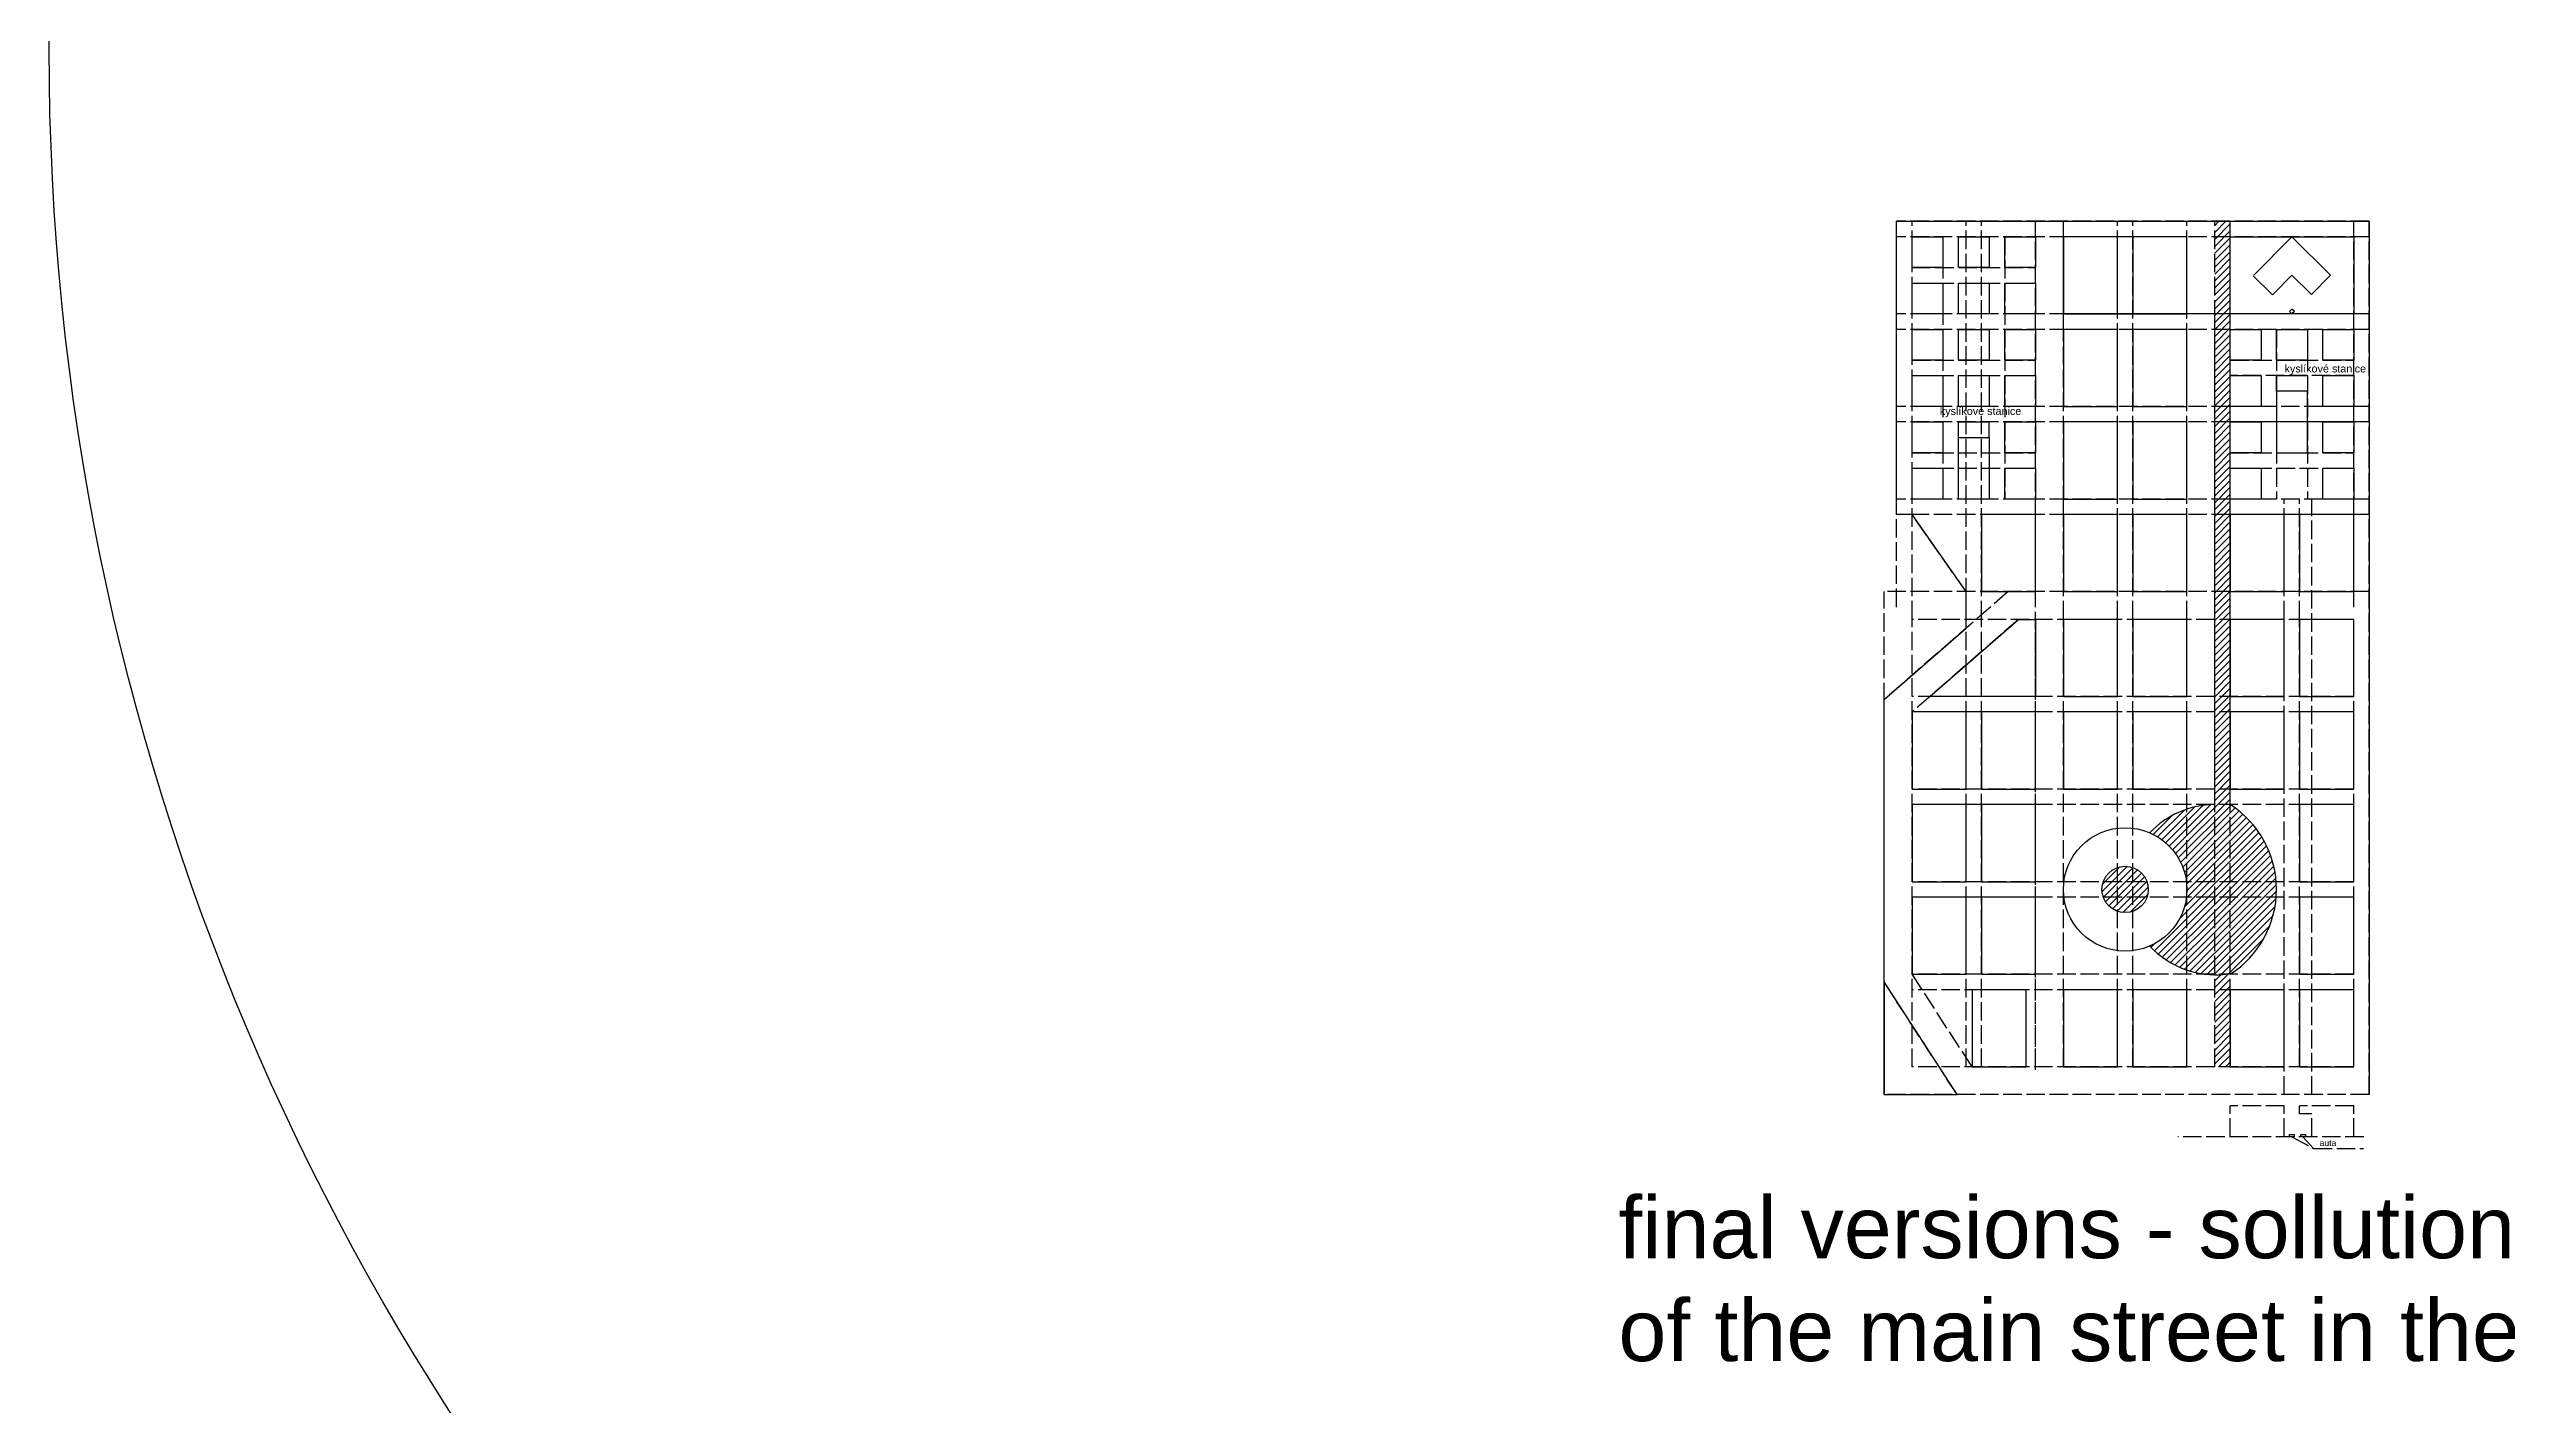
# Model space of a CAD drawing. Header units: millimetres. Extents: x -14568604 to 2614826, y -15966657 to 4339860.
# Drawn here: x -3584004 to -1992328, y -10041131 to -9162452 of the extents above; entities that cross this region are included whole.
import ezdxf

# ---------------------------------------------------------------- set-up
doc = ezdxf.new("R2010")
doc.units = ezdxf.units.MM
doc.linetypes.add('ACAD_ISO02W100', pattern=[15, 12, -3])
for name, color, linetype in [('buildings', 1, 'Continuous'), ('občanská vybavenost', 170, 'Continuous'), ('základní mřížka', 50, 'ACAD_ISO02W100')]:
    doc.layers.add(name, color=color, linetype=linetype)
for name, color, linetype, lineweight in [('kyslíkové stanice', 130, 'Continuous', 30), ('master plan', 7, 'Continuous', 30), ('research centra', 220, 'Continuous', 30), ('universita', 90, 'Continuous', 30), ('vodní plocha', 130, 'Continuous', 30)]:
    doc.layers.add(name, color=color, linetype=linetype, lineweight=lineweight)
doc.styles.get("Standard").update_dxf_attribs({"font": 'arial.ttf'})

msp = doc.modelspace()

# ---------------------------------------------------------------- hatches: boundary and pattern name
at = {"layer": 'buildings'}
h = msp.add_hatch(dxfattribs=at)
h.set_pattern_fill('ANSI31', color=1, scale=1000)
h.set_pattern_definition([(45, (-2408019.4, -9848563.2), (-2245.064, 2245.064), [])])
edge = h.paths.add_edge_path()
edge.add_arc((-2239519.39, -9707063.211), 15000, 0, 360)
at = {"layer": 'vodní plocha'}
h = msp.add_hatch(dxfattribs=at)
h.set_pattern_fill('ANSI31', color=256, scale=1000)
h.set_pattern_definition([(45, (-2413519.4, -9850063.2), (-2245.064, 2245.064), [])])
edge = h.paths.add_edge_path()
edge.add_arc((-2181039.544, -9710651.048), 58589.802, 108.385604185, 136.570146252)
edge.add_arc((-2239519.39, -9707063.211), 40000, 7.180755782, 66.529676944, ccw=False)
edge.add_line((-2199833.12, -9702063.211), (-2199519.39, -9702063.211))
edge.add_line((-2199519.39, -9702063.211), (-2199519.39, -9655051.945))
edge = h.paths.add_edge_path()
edge.add_arc((-2181039.544, -9710651.048), 58589.802, 90.469253041, 108.385604184)
edge.add_line((-2199519.39, -9655051.945), (-2199519.39, -9702063.211))
edge.add_line((-2199519.39, -9702063.211), (-2181519.39, -9702063.211))
edge.add_line((-2181519.39, -9702063.211), (-2181519.39, -9652063.211))
h.paths.add_polyline_path([(-2181519.39, -9702063.211), (-2199519.39, -9702063.211), (-2199519.39, -9712063.211), (-2181519.39, -9712063.211)])
edge = h.paths.add_edge_path()
edge.add_line((-2181519.39, -9712063.211), (-2199519.39, -9712063.211))
edge.add_line((-2199519.39, -9712063.211), (-2199519.39, -9759274.558))
edge.add_arc((-2209262.584, -9788290.546), 30608.126, 62.551607708, 71.438614336, ccw=False)
edge.add_line((-2195153.784, -9761128.087), (-2181591.579, -9762609.008))
edge.add_line((-2181591.579, -9762609.008), (-2181519.39, -9712063.211))
edge = h.paths.add_edge_path()
edge.add_line((-2199519.39, -9712063.211), (-2199833.12, -9712063.211))
edge.add_arc((-2239519.39, -9707063.211), 40000, 293.394754672, 352.81924422, ccw=False)
edge.add_arc((-2180636.863, -9703380.32), 58997.591, 223.210525875, 251.333694132)
edge.add_line((-2199519.39, -9759274.558), (-2199519.39, -9712063.211))
edge = h.paths.add_edge_path()
edge.add_line((-2171519.39, -9652063.211), (-2171519.39, -9274063.211))
edge.add_line((-2171519.39, -9274063.211), (-2181519.39, -9274063.211))
edge.add_line((-2181519.39, -9274063.211), (-2181519.39, -9822063.211))
edge.add_line((-2181519.39, -9822063.211), (-2171519.39, -9822063.211))
edge.add_line((-2171519.39, -9822063.211), (-2171519.39, -9762063.211))
edge.add_arc((-2206898.557, -9707063.211), 65396.372, 302.751457433, 417.248542568)

# ---------------------------------------------------------------- linework, layer by layer
at = {"layer": 'buildings', "color": 7}
for radius in [40000, 15000]:
    msp.add_circle((-2239519.39, -9707063.211), radius, dxfattribs=at)
at = {"layer": 'kyslíkové stanice', "ltscale": 1000}
for points in [[(-2141519.39, -9384063.211), (-2141519.39, -9374063.211), (-2121519.39, -9374063.211), (-2121519.39, -9384063.211), (-2141519.39, -9384063.211)], [(-2347519.39, -9414063.211), (-2347519.39, -9404063.211), (-2327519.39, -9404063.211)], [(-2327519.39, -9414063.211), (-2327519.39, -9404063.211)], [(-2347519.39, -9414063.211), (-2327519.39, -9414063.211)]]:
    msp.add_lwpolyline(points, dxfattribs=at)
at = {"layer": 'master plan', "ltscale": 1000}
for points in [[(-2357519.39, -9284063.211), (-2357519.39, -9304063.211), (-2377519.39, -9304063.211), (-2377519.39, -9284063.211), (-2357519.39, -9284063.211)], [(-2327519.39, -9284063.211), (-2327519.39, -9304063.211), (-2347519.39, -9304063.211), (-2347519.39, -9284063.211), (-2327519.39, -9284063.211)], [(-2297519.39, -9284063.211), (-2297519.39, -9304063.211), (-2317519.39, -9304063.211), (-2317519.39, -9284063.211), (-2297519.39, -9284063.211)], [(-2279519.39, -9334063.195), (-2244519.39, -9334063.195), (-2244519.39, -9284063.195), (-2279519.39, -9284063.195), (-2279519.39, -9334063.195)], [(-2234519.39, -9334063.195), (-2199519.39, -9334063.195), (-2199519.39, -9284063.195), (-2234519.39, -9284063.195), (-2234519.39, -9334063.195)], [(-2357519.39, -9314063.211), (-2357519.39, -9334063.211), (-2377519.39, -9334063.211), (-2377519.39, -9314063.211), (-2357519.39, -9314063.211)], [(-2327519.39, -9314063.211), (-2327519.39, -9334063.211), (-2347519.39, -9334063.211), (-2347519.39, -9314063.211), (-2327519.39, -9314063.211)], [(-2297519.39, -9314063.211), (-2297519.39, -9334063.211), (-2317519.39, -9334063.211), (-2317519.39, -9314063.211), (-2297519.39, -9314063.211)], [(-2357519.39, -9344063.211), (-2357519.39, -9364063.211), (-2377519.39, -9364063.211), (-2377519.39, -9344063.211), (-2357519.39, -9344063.211)], [(-2327519.39, -9344063.211), (-2327519.39, -9364063.211), (-2347519.39, -9364063.211), (-2347519.39, -9344063.211), (-2327519.39, -9344063.211)], [(-2297519.39, -9344063.211), (-2297519.39, -9364063.211), (-2317519.39, -9364063.211), (-2317519.39, -9344063.211), (-2297519.39, -9344063.211)], [(-2279519.39, -9394063.195), (-2244519.39, -9394063.195), (-2244519.39, -9344063.195), (-2279519.39, -9344063.195), (-2279519.39, -9394063.195)], [(-2234519.39, -9394063.195), (-2199519.39, -9394063.195), (-2199519.39, -9344063.195), (-2234519.39, -9344063.195), (-2234519.39, -9394063.195)], [(-2151519.39, -9344063.211), (-2151519.39, -9364063.211), (-2171519.39, -9364063.211), (-2171519.39, -9344063.211), (-2151519.39, -9344063.211)], [(-2121519.39, -9344063.211), (-2121519.39, -9364063.211), (-2141519.39, -9364063.211), (-2141519.39, -9344063.211), (-2121519.39, -9344063.211)], [(-2091519.39, -9344063.211), (-2091519.39, -9364063.211), (-2111519.39, -9364063.211), (-2111519.39, -9344063.211), (-2091519.39, -9344063.211)], [(-2357519.39, -9374063.211), (-2357519.39, -9394063.211), (-2377519.39, -9394063.211), (-2377519.39, -9374063.211), (-2357519.39, -9374063.211)], [(-2327519.39, -9374063.211), (-2327519.39, -9394063.211), (-2347519.39, -9394063.211), (-2347519.39, -9374063.211), (-2327519.39, -9374063.211)], [(-2297519.39, -9374063.211), (-2297519.39, -9394063.211), (-2317519.39, -9394063.211), (-2317519.39, -9374063.211), (-2297519.39, -9374063.211)], [(-2151519.39, -9374063.211), (-2151519.39, -9394063.211), (-2171519.39, -9394063.211), (-2171519.39, -9374063.211), (-2151519.39, -9374063.211)], [(-2091519.39, -9374063.211), (-2091519.39, -9394063.211), (-2111519.39, -9394063.211), (-2111519.39, -9374063.211), (-2091519.39, -9374063.211)], [(-2357519.39, -9404063.211), (-2357519.39, -9424063.211), (-2377519.39, -9424063.211), (-2377519.39, -9404063.211), (-2357519.39, -9404063.211)], [(-2297519.39, -9404063.211), (-2297519.39, -9424063.211), (-2317519.39, -9424063.211), (-2317519.39, -9404063.211), (-2297519.39, -9404063.211)], [(-2279519.39, -9454063.195), (-2244519.39, -9454063.195), (-2244519.39, -9404063.195), (-2279519.39, -9404063.195), (-2279519.39, -9454063.195)], [(-2234519.39, -9454063.195), (-2199519.39, -9454063.195), (-2199519.39, -9404063.195), (-2234519.39, -9404063.195), (-2234519.39, -9454063.195)], [(-2151519.39, -9404063.211), (-2151519.39, -9424063.211), (-2171519.39, -9424063.211), (-2171519.39, -9404063.211), (-2151519.39, -9404063.211)], [(-2091519.39, -9404063.211), (-2091519.39, -9424063.211), (-2111519.39, -9424063.211), (-2111519.39, -9404063.211), (-2091519.39, -9404063.211)], [(-2357519.39, -9434063.211), (-2357519.39, -9454063.211), (-2377519.39, -9454063.211), (-2377519.39, -9434063.211), (-2357519.39, -9434063.211)], [(-2297519.39, -9434063.211), (-2297519.39, -9454063.211), (-2317519.39, -9454063.211), (-2317519.39, -9434063.211), (-2297519.39, -9434063.211)], [(-2151519.39, -9434063.211), (-2151519.39, -9454063.211), (-2171519.39, -9454063.211), (-2171519.39, -9434063.211), (-2151519.39, -9434063.211)], [(-2091519.39, -9434063.211), (-2091519.39, -9454063.211), (-2111519.39, -9454063.211), (-2111519.39, -9434063.211), (-2091519.39, -9434063.211)], [(-2332519.39, -9514063.195), (-2297519.39, -9514063.195), (-2297519.39, -9464063.195), (-2332519.39, -9464063.195), (-2332519.39, -9514063.195)], [(-2279519.39, -9514063.195), (-2244519.39, -9514063.195), (-2244519.39, -9464063.195), (-2279519.39, -9464063.195), (-2279519.39, -9514063.195)], [(-2234519.39, -9514063.195), (-2199519.39, -9514063.195), (-2199519.39, -9464063.195), (-2234519.39, -9464063.195), (-2234519.39, -9514063.195)], [(-2171519.39, -9514063.195), (-2136519.39, -9514063.195), (-2136519.39, -9464063.195), (-2171519.39, -9464063.195), (-2171519.39, -9514063.195)], [(-2126519.39, -9514063.195), (-2091519.39, -9514063.195), (-2091519.39, -9464063.195), (-2126519.39, -9464063.195), (-2126519.39, -9514063.195)], [(-2308519.39, -9532063.211), (-2297519.39, -9532063.211), (-2297519.39, -9582063.211), (-2366019.39, -9582063.211), (-2308519.39, -9532063.211)], [(-2279519.39, -9582063.211), (-2244519.39, -9582063.211), (-2244519.39, -9532063.211), (-2279519.39, -9532063.211), (-2279519.39, -9582063.211)], [(-2234519.39, -9582063.211), (-2199519.39, -9582063.211), (-2199519.39, -9532063.211), (-2234519.39, -9532063.211), (-2234519.39, -9582063.211)], [(-2171519.39, -9582063.211), (-2136519.39, -9582063.211), (-2136519.39, -9532063.211), (-2171519.39, -9532063.211), (-2171519.39, -9582063.211)], [(-2126519.39, -9582063.211), (-2091519.39, -9582063.211), (-2091519.39, -9532063.211), (-2126519.39, -9532063.211), (-2126519.39, -9582063.211)], [(-2377519.39, -9642063.211), (-2342519.39, -9642063.211), (-2342519.39, -9592063.211), (-2377519.39, -9592063.211), (-2377519.39, -9642063.211)], [(-2332519.39, -9642063.211), (-2297519.39, -9642063.211), (-2297519.39, -9592063.211), (-2332519.39, -9592063.211), (-2332519.39, -9642063.211)], [(-2279519.39, -9642063.211), (-2244519.39, -9642063.211), (-2244519.39, -9592063.211), (-2279519.39, -9592063.211), (-2279519.39, -9642063.211)], [(-2234519.39, -9642063.211), (-2199519.39, -9642063.211), (-2199519.39, -9592063.211), (-2234519.39, -9592063.211), (-2234519.39, -9642063.211)], [(-2171519.39, -9642063.211), (-2136519.39, -9642063.211), (-2136519.39, -9592063.211), (-2171519.39, -9592063.211), (-2171519.39, -9642063.211)], [(-2126519.39, -9642063.211), (-2091519.39, -9642063.211), (-2091519.39, -9592063.211), (-2126519.39, -9592063.211), (-2126519.39, -9642063.211)], [(-2377519.39, -9702063.211), (-2342519.39, -9702063.211), (-2342519.39, -9652063.211), (-2377519.39, -9652063.211), (-2377519.39, -9702063.211)], [(-2332519.39, -9702063.211), (-2297519.39, -9702063.211), (-2297519.39, -9652063.211), (-2332519.39, -9652063.211), (-2332519.39, -9702063.211)], [(-2126519.39, -9702063.211), (-2091519.39, -9702063.211), (-2091519.39, -9652063.211), (-2126519.39, -9652063.211), (-2126519.39, -9702063.211)], [(-2377519.39, -9762063.211), (-2342519.39, -9762063.211), (-2342519.39, -9712063.211), (-2377519.39, -9712063.211), (-2377519.39, -9762063.211)], [(-2332519.39, -9762063.211), (-2297519.39, -9762063.211), (-2297519.39, -9712063.211), (-2332519.39, -9712063.211), (-2332519.39, -9762063.211)], [(-2126519.39, -9762063.211), (-2091519.39, -9762063.211), (-2091519.39, -9712063.211), (-2126519.39, -9712063.211), (-2126519.39, -9762063.211)], [(-2348412.363, -9840063.211), (-2395701.744, -9766967.671), (-2395519.39, -9840063.211), (-2348412.363, -9840063.211)], [(-2338619.01, -9822063.211), (-2303619.01, -9822063.211), (-2303619.01, -9772063.211), (-2338619.01, -9772063.211), (-2338619.01, -9822063.211)], [(-2279519.39, -9822063.211), (-2244519.39, -9822063.211), (-2244519.39, -9772063.211), (-2279519.39, -9772063.211), (-2279519.39, -9822063.211)], [(-2234519.39, -9822063.211), (-2199519.39, -9822063.211), (-2199519.39, -9772063.211), (-2234519.39, -9772063.211), (-2234519.39, -9822063.211)], [(-2171519.39, -9822063.211), (-2136519.39, -9822063.211), (-2136519.39, -9772063.211), (-2171519.39, -9772063.211), (-2171519.39, -9822063.211)], [(-2126519.39, -9822063.211), (-2091519.39, -9822063.211), (-2091519.39, -9772063.211), (-2126519.39, -9772063.211), (-2126519.39, -9822063.211)]]:
    msp.add_lwpolyline(points, dxfattribs=at)
at = {"layer": 'občanská vybavenost', "ltscale": 1000}
msp.add_lwpolyline([(-2279519.39, -9284063.211), (-2279519.39, -9334063.211), (-2199519.39, -9334063.211), (-2199519.39, -9284063.211), (-2279519.39, -9284063.211)], dxfattribs=at)
at = {"layer": 'research centra', "ltscale": 1000}
for p, q in [((-2141519.39, -9384063.211), (-2141519.39, -9404063.211)), ((-2121519.39, -9384063.211), (-2141519.39, -9384063.211)), ((-2121519.39, -9404063.211), (-2121519.39, -9384063.211)), ((-2141519.39, -9404063.211), (-2141519.39, -9424063.211)), ((-2121519.39, -9424063.211), (-2121519.39, -9404063.211)), ((-2347519.39, -9434063.211), (-2347519.39, -9414063.211)), ((-2347519.39, -9414063.211), (-2327519.39, -9414063.211)), ((-2327519.39, -9414063.211), (-2327519.39, -9434063.211)), ((-2347519.39, -9454063.211), (-2347519.39, -9434063.211)), ((-2327519.39, -9434063.211), (-2327519.39, -9454063.211)), ((-2141519.39, -9424063.211), (-2121519.39, -9424063.211)), ((-2327519.39, -9454063.211), (-2347519.39, -9454063.211))]:
    msp.add_line(p, q, dxfattribs=at)
at = {"layer": 'universita', "ltscale": 1000}
for points in [[(-2171519.39, -9334063.211), (-2171519.39, -9284063.211), (-2091519.39, -9284063.211), (-2091519.39, -9334063.211), (-2171519.39, -9334063.211)], [(-2156192.122, -9309063.211), (-2131519.39, -9284063.211)], [(-2131519.39, -9284063.211), (-2106519.39, -9309063.211), (-2118937.573, -9321481.394)], [(-2144018.305, -9321727.916), (-2156517.22, -9309392.621)], [(-2118937.573, -9321481.394), (-2131519.933, -9309063.211), (-2144018.305, -9321727.916)], [(-2129956.388, -9332500.209), (-2131519.933, -9330937.742), (-2133082.263, -9332520.797)], [(-2129956.388, -9332500.209), (-2131519.39, -9334063.211), (-2133082.263, -9332520.797)]]:
    msp.add_lwpolyline(points, dxfattribs=at)
at = {"layer": 'vodní plocha', "ltscale": 1000}
for p, q in [((-2081519.39, -9274063.211), (-2081519.39, -9840063.211)), ((-2395519.39, -9840063.211), (-2395519.39, -9583861.862))]:
    msp.add_line(p, q, dxfattribs=at)
for points in [[(-2395519.39, -9583861.862), (-2342519.39, -9537774.905), (-2342519.39, -9514063.211), (-2377519.39, -9464063.211), (-2387519.39, -9464063.211), (-2387519.39, -9274063.211), (-2081519.39, -9274063.211)], [(-2181519.39, -9334063.211), (-2279519.39, -9334063.211), (-2279519.39, -9274063.211)], [(-2171519.39, -9652063.211), (-2171519.39, -9274063.211)], [(-2181519.39, -9652063.211), (-2181519.39, -9334063.211)]]:
    msp.add_lwpolyline(points, dxfattribs=at)
msp.add_circle((-1952921.251, -9162451.843), 1631082.957, dxfattribs=at)
at = {"layer": 'vodní plocha'}
for centre, radius, start, end in [((-2181039.544, -9710651.048), 58589.802, 90.469253009, 136.570146212), ((-2206898.557, -9707063.211), 65396.372, 302.751457402, 57.248542598), ((-2180636.863, -9703380.32), 58997.591, 223.210525886, 275.920547715)]:
    msp.add_arc(centre, radius, start, end, dxfattribs=at)
at = {"layer": 'základní mřížka', "ltscale": 1000}
for p, q in [((-2315250.941, -9514063.211), (-2395519.39, -9583861.862)), ((-2308519.39, -9532063.211), (-2377519.39, -9592063.211)), ((-2136519.39, -9840063.211), (-2136519.39, -9532063.211))]:
    msp.add_line(p, q, dxfattribs=at)
for points in [[(-2387519.39, -9524063.211), (-2387519.39, -9274063.211)], [(-2081519.39, -9274063.211), (-2387519.39, -9274063.211)], [(-2377519.39, -9532063.211), (-2377519.39, -9274063.211)], [(-2342519.39, -9532063.211), (-2342519.39, -9274063.211)], [(-2332519.39, -9532063.211), (-2332519.39, -9274063.211)], [(-2332519.39, -9532063.211), (-2332519.39, -9274063.211)], [(-2297519.39, -9824063.195), (-2297519.39, -9274063.211)], [(-2279519.39, -9532063.211), (-2279519.39, -9274063.211)], [(-2279519.39, -9284063.211), (-2279519.39, -9274063.211)], [(-2244519.39, -9532063.211), (-2244519.39, -9274063.211)], [(-2234519.39, -9532063.211), (-2234519.39, -9274063.211)], [(-2199519.39, -9532063.211), (-2199519.39, -9274063.211)], [(-2181519.39, -9532063.211), (-2181519.39, -9274063.211)], [(-2171519.39, -9532063.211), (-2171519.39, -9274063.211)], [(-2091519.39, -9524063.211), (-2091519.39, -9274063.211)], [(-2081519.39, -9524063.211), (-2081519.39, -9274063.211)], [(-2081519.39, -9284063.211), (-2387519.39, -9284063.211)], [(-2357519.39, -9284063.211), (-2357519.39, -9454063.211)], [(-2317519.39, -9284063.211), (-2317519.39, -9454063.211)], [(-2234519.39, -9284063.211), (-2244519.39, -9284063.211)], [(-2377519.39, -9304063.211), (-2297519.39, -9304063.211)], [(-2377519.39, -9314063.211), (-2297519.39, -9314063.211)], [(-2081519.39, -9334063.211), (-2387519.39, -9334063.211)], [(-2279519.39, -9344063.211), (-2279519.39, -9334063.195)], [(-2081519.39, -9344063.211), (-2387519.39, -9344063.211)], [(-2081519.39, -9344063.211), (-2387519.39, -9344063.211)], [(-2141519.39, -9344063.211), (-2141519.39, -9454063.211)], [(-2121519.39, -9344063.211), (-2121519.39, -9454063.211)], [(-2377519.39, -9364063.211), (-2297519.39, -9364063.211)], [(-2377519.39, -9374063.211), (-2297519.39, -9374063.211)], [(-2171519.39, -9364063.211), (-2091519.39, -9364063.211)], [(-2091519.39, -9374063.211), (-2171519.39, -9374063.211)], [(-2081519.39, -9394063.211), (-2387519.39, -9394063.211)], [(-2081519.39, -9404063.211), (-2387519.39, -9404063.211)], [(-2081519.39, -9404063.211), (-2387519.39, -9404063.211)], [(-2091519.39, -9404063.211), (-2171519.39, -9404063.211)], [(-2377519.39, -9424063.211), (-2297519.39, -9424063.211)], [(-2377519.39, -9434063.211), (-2297519.39, -9434063.211)], [(-2171519.39, -9424063.211), (-2091519.39, -9424063.211)], [(-2171519.39, -9434063.211), (-2091519.39, -9434063.211)], [(-2081519.39, -9454063.211), (-2387519.39, -9454063.211)], [(-2279519.39, -9464063.211), (-2279519.39, -9454063.211)], [(-2136519.39, -9532063.211), (-2136519.39, -9454063.211)], [(-2126519.39, -9532063.211), (-2126519.39, -9454063.211)], [(-2118519.39, -9840063.211), (-2118519.39, -9454063.211)], [(-2081519.39, -9464063.211), (-2387519.39, -9464063.211)], [(-2081519.39, -9464063.211), (-2387519.39, -9464063.211)], [(-2342519.39, -9514063.195), (-2377519.39, -9464063.211)], [(-2081519.39, -9514063.211), (-2395519.39, -9514063.211)], [(-2395519.39, -9840063.211), (-2395519.39, -9514063.211)], [(-2081519.39, -9840063.211), (-2081519.39, -9514063.211)], [(-2377519.39, -9822063.211), (-2377519.39, -9532063.211)], [(-2091519.39, -9532063.211), (-2377519.39, -9532063.211)], [(-2342519.39, -9822063.211), (-2342519.39, -9532063.211)], [(-2332519.39, -9822063.211), (-2332519.39, -9532063.211)], [(-2332519.39, -9822063.211), (-2332519.39, -9532063.211)], [(-2297519.39, -9822063.211), (-2297519.39, -9532063.211)], [(-2279519.39, -9822063.211), (-2279519.39, -9532063.211)], [(-2244519.39, -9822063.211), (-2244519.39, -9532063.211)], [(-2234519.39, -9822063.211), (-2234519.39, -9532063.211)], [(-2199519.39, -9822063.211), (-2199519.39, -9532063.211)], [(-2181519.39, -9822063.211), (-2181519.39, -9532063.211)], [(-2171519.39, -9822063.211), (-2171519.39, -9532063.211)], [(-2126519.39, -9822063.211), (-2126519.39, -9532063.211)], [(-2091519.39, -9822063.211), (-2091519.39, -9532063.211)], [(-2091519.39, -9582063.211), (-2377519.39, -9582063.211)], [(-2091519.39, -9592063.211), (-2377519.39, -9592063.211)], [(-2091519.39, -9642063.211), (-2377519.39, -9642063.211)], [(-2091519.39, -9652063.211), (-2377519.39, -9652063.211)], [(-2091519.39, -9702063.211), (-2377519.39, -9702063.211)], [(-2091519.39, -9712063.211), (-2377519.39, -9712063.211)], [(-2091519.39, -9712063.211), (-2377519.39, -9712063.211)], [(-2348412.363, -9840063.211), (-2395701.744, -9766967.671)], [(-2338619.01, -9822063.211), (-2377519.39, -9761934.61)], [(-2091519.39, -9762063.211), (-2377519.39, -9762063.211)], [(-2091519.39, -9772063.211), (-2377519.39, -9772063.211)], [(-2091519.39, -9772063.211), (-2377519.39, -9772063.211)], [(-2091519.39, -9822063.211), (-2377519.39, -9822063.211)], [(-2081519.39, -9840063.211), (-2395519.39, -9840063.211)], [(-2136519.39, -9867400.39), (-2136519.39, -9847400.39), (-2171519.39, -9847400.39)], [(-2171519.39, -9867400.39), (-2171519.39, -9847400.39)], [(-2091519.39, -9867400.39), (-2091519.39, -9847400.39), (-2126519.39, -9847400.39)], [(-2126519.39, -9852400.39), (-2126519.39, -9847400.39)], [(-2118519.39, -9867400.39), (-2118519.39, -9852400.39), (-2126519.39, -9852400.39)], [(-2084992.75, -9867400.39), (-2205462.222, -9867400.39)], [(-2133167.004, -9867400.39), (-2133167.004, -9865900.39), (-2130167.004, -9865900.39), (-2130167.004, -9867400.39)], [(-2131574.31, -9867400.39), (-2117501.581, -9874932.021)], [(-2125771.803, -9867400.39), (-2125771.803, -9865900.39), (-2122771.803, -9865900.39), (-2122771.803, -9867400.39)], [(-2121444.271, -9867400.39), (-2124347.528, -9867400.39)], [(-2124347.528, -9867400.39), (-2117501.581, -9874932.021)], [(-2117501.581, -9874932.021), (-2085210.777, -9874932.021)]]:
    msp.add_lwpolyline(points, dxfattribs=at)

# ---------------------------------------------------------------- texts
at = {"layer": 'kyslíkové stanice', "ltscale": 1000, "char_height": 5000, "attachment_point": 1}
for insert in [(-2136272.99, -9367008.934), (-2359560.013, -9394519.008)]:
    msp.add_mtext_dynamic_manual_height_columns('kyslíkové stanice', width=89131.7047, gutter_width=12.5, heights=[0], dxfattribs=dict(at, insert=insert))
at = {"layer": 'občanská vybavenost', "ltscale": 1000, "attachment_point": 1}
for s, insert, char_height in [('auta', (-2113642.81, -9869356.107), 4000), ('final versions - sollutions of the overlooked problem of the main street in the right part of the island', (-2567714.915, -9906075.301), 40000)]:
    msp.add_mtext_dynamic_manual_height_columns(s, width=1275375.21005, gutter_width=12.5, heights=[0], dxfattribs=dict(at, insert=insert, char_height=char_height))

doc.saveas('drawing.dxf')
